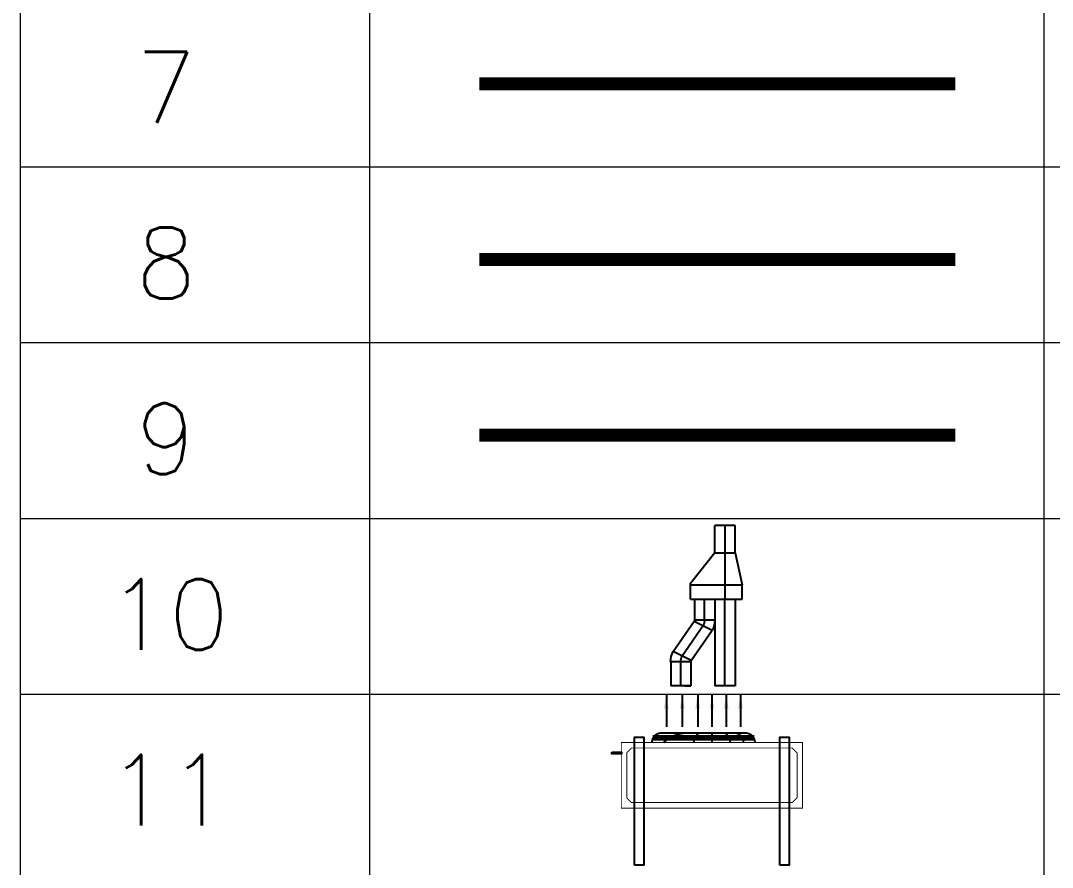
# Model space of a CAD drawing. Extents: x 3550807 to 4078732, y -628171 to -515859.
# Drawn here: x 3571135 to 3572832, y -550007 to -548614 of the extents above; entities that cross this region are included whole.
import ezdxf

# ---------------------------------------------------------------- set-up
doc = ezdxf.new("R2010")
doc.units = 0
doc.header["$LTSCALE"] = 6
doc.header["$MEASUREMENT"] = 0
doc.linetypes.add('ACAD_ISO04W100', pattern=[30, 24, -3, 0, -3])
doc.linetypes.add('CONTINU', pattern=[0])
for name, color, linetype, lineweight in [('1Y-JOINT', 1, 'CONTINUOUS', 25), ('axes', 40, 'ACAD_ISO04W100', 25), ('HTL-AC UNIT', 5, 'CONTINUOUS', 25), ('M-VRF- CKT', 5, 'CONTINUOUS', 30), ('MEP_HVAC_VRF_COPPER_PIPE', 6, 'CONTINUOUS', 9), ('vrf', 6, 'CONTINUOUS', 30)]:
    doc.layers.add(name, color=color, linetype=linetype, lineweight=lineweight)
for name, color, linetype in [('AC CKT-8', 110, 'CONTINUOUS'), ('ELE-LIGHTING WIRRING', 7, 'CONTINUOUS'), ('HTL-COPPER PIPE', 6, 'CONTINUOUS'), ('MEP_HVAC_COPPER_PIPE', 5, 'CONTINUOUS'), ('MEP_HVAC_DRAIN_PIPE', 7, 'CONTINUOUS')]:
    doc.layers.add(name, color=color, linetype=linetype)
doc.styles.add('ROMANS', font='romans.shx')
doc.styles.get("Standard").update_dxf_attribs({"font": 'SIMPLEX'})
doc.dimstyles.new('AC DIM', dxfattribs={"dimtxt": 200, "dimasz": 200, "dimexe": 0.18, "dimexo": 50, "dimgap": 50, "dimtad": 1, "dimdec": 0, "dimzin": 12, "dimdsep": 46, "dimtxsty": 'ROMANS', "dimcen": 0, "dimclrt": 7, "dimadec": 0, "dimazin": 0, "dimtfac": 1, "dimtdec": 0, "dimtix": 1, "dimtofl": 0, "dimtmove": 0, "dimatfit": 3, "dimfxl": 0, "dimtolj": 1, "dimtzin": 12, "dimarcsym": 0})

# ---------------------------------------------------------------- blocks, each defined once
blk = doc.blocks.new('Y-JOINT')
at = {"layer": '1Y-JOINT', "extrusion": (7.0061e-12, -6.61628e-05, 1)}
for p, q in [((416463.1, -2646.1, 0), (416247.1, -2646.1, 0)), ((416247.1, -2646.1, 0), (416247.1, -2696.7, 0)), ((416463.1, -2757.4, 0), (416463.1, -2628.5, 0)), ((416463.1, -2628.5, 0), (416499.1, -2628.5, 0)), ((416499.1, -2757.4, 0), (416499.1, -2628.5, 0)), ((416579.1, -2646.1, 0), (416499.1, -2628.5, 0)), ((416247.1, -2671.4, 0), (416463.1, -2671.4, 0)), ((416463.1, -2696.7, 0), (416247.1, -2696.7, 0)), ((416310.3, -2755.2, 0), (416385.8, -2702.8, 0)), ((416408, -2748.2, 0), (416385.8, -2702.8, 0)), ((416411.9, -2747.3, 0), (416411.9, -2696.7, 0)), ((416463.1, -2696.7, 0), (416411.9, -2696.7, 0)), ((416579.1, -2696.7, 0), (416506, -2754.1, 0)), ((416321.4, -2777.9, 0), (416398.7, -2724.6, 0)), ((416411.9, -2722, 0), (416463.1, -2722, 0)), ((416332.5, -2800.7, 0), (416408, -2748.2, 0)), ((416463.1, -2747.3, 0), (416411.9, -2747.3, 0)), ((416306.4, -2756.1, 0), (416247.1, -2756.1, 0)), ((416247.1, -2771.6, 0), (416247.1, -2756.1, 0)), ((416247.1, -2756.1, 0), (416247.1, -2806.7, 0)), ((416306.4, -2756.1, 0), (416306.4, -2806.7, 0)), ((416310.3, -2755.2, 0), (416332.5, -2800.7, 0)), ((416463.1, -2757.4, 0), (416499.1, -2757.4, 0)), ((416247.1, -2781.4, 0), (416306.4, -2781.4, 0)), ((416306.4, -2806.7, 0), (416247.1, -2806.7, 0))]:
    blk.add_line(p, q, dxfattribs=at)
at = {"layer": '1Y-JOINT', "extrusion": (6.9964e-12, -6.61628e-05, 1)}
for p, q in [((416579.1, -2646.1, 0), (416647.1, -2646.1, 0)), ((416647.1, -2646.1, 0), (416647.1, -2696.7, 0)), ((416647.1, -2671.4, 0), (416463.1, -2671.4, 0)), ((416579.1, -2696.7, 0), (416647.1, -2696.7, 0))]:
    blk.add_line(p, q, dxfattribs=at)
at = {"layer": '1Y-JOINT'}
blk.add_line((416579.1, -2696.7, 0), (416579.1, -2646.1, 0), dxfattribs=at)
at = {"layer": '1Y-JOINT', "extrusion": (7.0061e-12, -6.61628e-05, 1)}
for centre, radius, start, end in [((416411.9, -2756.2, 0.2), 59.5, 90, 116.0671), ((416411.9, -2756.2, 0.2), 34.2, 90, 116.0671), ((416411.9, -2756.2, 0.2), 8.85, 90, 116.0671), ((416499.1, -2748.6, 0.2), 8.85, 270, 321.3789), ((416306.4, -2747.3, 0.2), 8.85, 270, 296.0671), ((416306.4, -2747.3, 0.2), 34.2, 270, 296.0671), ((416306.4, -2747.3, 0.2), 59.5, 270, 296.0671)]:
    blk.add_arc(centre, radius, start, end, dxfattribs=at)
blk = doc.blocks.new('A$C4D743431')
at = {"layer": 'AC CKT-8', "xscale": 0.933787291884793, "yscale": 0.933787291884793, "zscale": 0.933787291884793, "rotation": 359.9999939263457}
blk.add_blockref('Y-JOINT', (-389059.7, 2494.6, 0), dxfattribs=at)
blk = doc.blocks.new('G$C4406566D')
at = {"layer": 'M-VRF- CKT', "xscale": 0.8031807735897878, "yscale": 0.8031807735897878, "zscale": 0.8031807735897878, "rotation": 180}
blk.add_blockref('A$C4D743431', (-224.2, -88.8, 0), dxfattribs=at)
blk.add_blockref('A$C4D743431', (-224.2, -88.8, 0), dxfattribs=at)
blk = doc.blocks.new('G$C186CAD5F')
at = {"layer": 'vrf', "color": 3, "xscale": 8.96419313933734, "yscale": 8.96419313933734, "zscale": 8.96419313933734, "rotation": 270.0000005682937}
blk.add_blockref('G$C4406566D', (796, -2010, 0), dxfattribs=at)
blk = doc.blocks.new('ODU')
at = {"layer": 'HTL-AC UNIT'}
for p, q in [((3484013.2, -610684.5, 0), (3483479.8, -610684.5, 0)), ((3484013.2, -610694.2, 0), (3483479.8, -610694.2, 0)), ((3484013.2, -610703.9, 0), (3483479.8, -610703.9, 0)), ((3483791.5, -610668.6, 0), (3483791.5, -610718.6, 0))]:
    blk.add_line(p, q, dxfattribs=at)
at = {"layer": 'HTL-AC UNIT', "const_width": 10, "elevation": 0}
blk.add_lwpolyline([(3483475.1, -610718.6), (3483475.1, -610718.6, -0.414214), (3483525.1, -610668.6), (3483967.9, -610668.6, -0.414214), (3484017.9, -610718.6), (3484017.9, -610718.6)], format="xyb", dxfattribs=at)
at = {"layer": 'HTL-AC UNIT', "const_width": 5, "elevation": 0}
for points in [[(3483313.8, -610718.6), (3484268.8, -610718.6), (3484268.8, -611064.6), (3483313.8, -611064.6)], [(3483367.8, -610747.7), (3484214.8, -610747.7), (3484239.8, -610772.7), (3484239.8, -611010.6), (3484214.8, -611035.6), (3483367.8, -611035.6), (3483342.8, -611010.6), (3483342.8, -610772.7)]]:
    blk.add_lwpolyline(points, close=True, dxfattribs=at)
at = {"layer": 'HTL-AC UNIT', "elevation": 0}
for points in [[(3483383, -611364.6), (3483383, -610691.3), (3483433, -610691.3), (3483433, -611364.6), (3483383, -611364.6)], [(3484148.8, -611364.6), (3484148.8, -610691.3), (3484198.8, -610691.3), (3484198.8, -611364.6), (3484148.8, -611364.6)]]:
    blk.add_lwpolyline(points, dxfattribs=at)
blk.add_lwpolyline([(3483263.8, -610769.2), (3483313.8, -610769.2), (3483313.8, -610779.2), (3483263.8, -610779.2)], close=True, dxfattribs=at)
at = {"layer": 'HTL-AC UNIT'}
for centre, radius, start, end in [((3483666.2, -610864.4, 0), 196, 87.3624, 131.9453), ((3483789.1, -610736.6, 0), 96.6, 135.2739, 169.2801), ((3483793.9, -610736.6, 0), 96.6, 10.7199, 44.7261), ((3483907.8, -610718.6, 0), 50, 0, 90)]:
    blk.add_arc(centre, radius, start, end, dxfattribs=at)
for points in [[(3483551, -610465.7, 0), (3483551, -610635.2, 0)], [(3483634.7, -610465.7, 0), (3483634.7, -610635.2, 0)], [(3483716.2, -610465.7, 0), (3483716.2, -610635.2, 0)], [(3483791.5, -610465.7, 0), (3483791.5, -610635.2, 0)], [(3483866.7, -610465.7, 0), (3483866.7, -610635.2, 0)], [(3483942, -610465.7, 0), (3483942, -610635.2, 0)]]:
    blk.add_leader(points, dimstyle='AC DIM', override={"dimasz": 75, "dimtad": 0}, dxfattribs=at)

msp = doc.modelspace()

# ---------------------------------------------------------------- linework, layer by layer
at = {"layer": 'axes', "color": 7, "linetype": 'CONTINU', "lineweight": 0}
for p, q in [((3571708.5, -546365.9), (3571708.5, -551166.7)), ((3572817.6, -546365.9), (3572817.6, -551166.7)), ((3571134.9, -548854.8), (3576094.5, -548854.8)), ((3571134.9, -549143.8), (3576094.5, -549143.8)), ((3571134.9, -549432.8), (3576094.5, -549432.8)), ((3571134.9, -549721.8), (3576094.5, -549721.8))]:
    msp.add_line(p, q, dxfattribs=at)
msp.add_lwpolyline([(3571134.9, -551166.7), (3571134.9, -546365.9), (3576094.5, -546365.9), (3576094.5, -551166.7)], dxfattribs=at)
at = {"layer": 'MEP_HVAC_COPPER_PIPE', "linetype": 'ByBlock', "const_width": 21.3}
msp.add_lwpolyline([(3571889.1, -548718.1), (3572671.8, -548718.1)], dxfattribs=at)
at = {"layer": 'MEP_HVAC_DRAIN_PIPE', "linetype": 'ByBlock', "const_width": 21.3}
msp.add_lwpolyline([(3571889.1, -549296), (3572671.8, -549296)], dxfattribs=at)
at = {"layer": 'MEP_HVAC_VRF_COPPER_PIPE', "linetype": 'ByBlock', "const_width": 21.3}
msp.add_lwpolyline([(3571889.1, -549007), (3572671.8, -549007)], dxfattribs=at)

# ---------------------------------------------------------------- block references
at = {"layer": 'HTL-AC UNIT', "linetype": 'ByBlock', "xscale": 0.3120141030981277, "yscale": 0.3120141030981277, "zscale": 0.3120141030981277}
msp.add_blockref('ODU', (2485279.7, -359248.7, 0), dxfattribs=at)
at = {"layer": 'HTL-COPPER PIPE', "xscale": -0.09802340726108244, "yscale": 0.0980234072610825, "zscale": 0.0980234072610825, "rotation": 1.1152191849557e-06}
msp.add_blockref('G$C186CAD5F', (3572293, -549444.5, 0), dxfattribs=at)

# ---------------------------------------------------------------- texts
at = {"layer": 'ELE-LIGHTING WIRRING', "color": 7, "linetype": 'CONTINU', "lineweight": 0, "char_height": 116.61, "width": 358.178, "attachment_point": 1}
for s, insert in [('{\\C256;7}', (3571323.9, -548665.6)), ('{\\C256;8}', (3571323.9, -548954.6)), ('{\\C256;9}', (3571323.9, -549243.6)), ('{\\C256;10}', (3571278, -549532.6)), ('{\\C256;11}', (3571278, -549821.6))]:
    msp.add_mtext(s, dxfattribs=dict(at, insert=insert))

doc.saveas('drawing.dxf')
